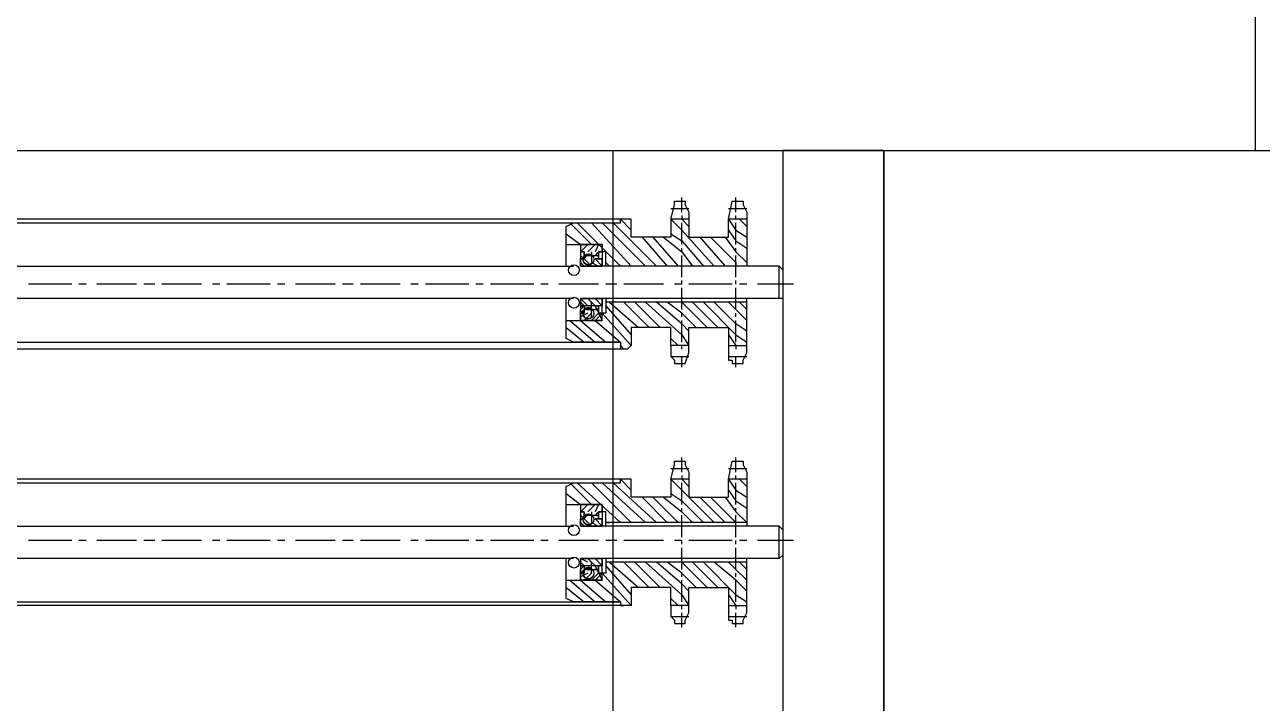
# Model space of a CAD drawing. Header units: millimetres. Extents: x -283029 to -254660, y -24907 to 10674.
# Drawn here: x -279301.25 to -279285.39, y -18396.73 to -18388.03 of the extents above; entities that cross this region are included whole.
import ezdxf

# ---------------------------------------------------------------- set-up
doc = ezdxf.new("R2010")
doc.units = ezdxf.units.MM
doc.header["$LTSCALE"] = 100
doc.layers.add('PDF2_0', color=2, linetype='Continuous')
doc.layers.add('PDF2_3中心线层', color=2, linetype='Continuous')

msp = doc.modelspace()

# ---------------------------------------------------------------- linework, layer by layer
at = {"layer": 'PDF2_0', "color": 7, "lineweight": 25}
for points in [[(-279325.082, -18379.142), (-279323.786, -18379.142), (-279323.786, -18389.646), (-279282.186, -18389.646), (-279282.186, -18368.684), (-279323.786, -18368.684), (-279323.786, -18379.142)], [(-279285.472, -18389.646), (-279285.472, -18380.16), (-279285.472, -18368.684)]]:
    msp.add_lwpolyline(points, dxfattribs=at)
for points in [[(-279290.238, -18389.646), (-279290.238, -18412.968), (-279293.708, -18412.968), (-279293.708, -18389.646)], [(-279291.534, -18389.646), (-279291.534, -18412.968), (-279290.238, -18412.968), (-279290.238, -18389.646)]]:
    msp.add_lwpolyline(points, close=True, dxfattribs=at)
at = {"layer": 'PDF2_0', "color": 3, "lineweight": 25}
msp.add_lwpolyline([(-279289.405, -18389.646), (-279282.279, -18389.646)], dxfattribs=at)
at = {"layer": 'PDF2_0', "lineweight": 25}
for points in [[(-279292.413, -18391.127), (-279292.829, -18390.664), (-279292.968, -18390.525), (-279292.922, -18390.34), (-279292.922, -18390.294), (-279292.783, -18390.294), (-279292.783, -18390.34), (-279292.737, -18390.433), (-279292.737, -18390.479), (-279292.737, -18390.525), (-279292.737, -18390.572), (-279292.737, -18390.711), (-279292.737, -18390.757), (-279292.552, -18390.757), (-279292.32, -18390.757), (-279292.228, -18390.757), (-279292.228, -18390.525), (-279292.181, -18390.294), (-279292.043, -18390.294), (-279292.043, -18390.34), (-279291.996, -18390.433), (-279291.996, -18390.479), (-279291.996, -18390.525), (-279292.228, -18390.525), (-279292.135, -18390.664), (-279291.996, -18390.757)], [(-279292.829, -18390.433), (-279292.829, -18390.248)], [(-279292.135, -18390.433), (-279292.135, -18390.248)], [(-279292.968, -18390.387), (-279292.875, -18390.387), (-279292.829, -18390.387), (-279292.737, -18390.387)], [(-279292.829, -18390.479), (-279292.829, -18390.525), (-279292.737, -18390.618)], [(-279292.228, -18390.387), (-279292.135, -18390.387), (-279292.089, -18390.387), (-279291.996, -18390.387)], [(-279292.135, -18390.525), (-279292.135, -18390.479)], [(-279294.31, -18391.127), (-279294.31, -18390.618), (-279294.217, -18390.572), (-279293.616, -18390.572)], [(-279294.264, -18390.572), (-279293.986, -18390.849)], [(-279294.171, -18390.572), (-279293.616, -18391.127)], [(-279293.986, -18390.572), (-279293.477, -18391.127)], [(-279291.996, -18390.525), (-279291.996, -18391.127), (-279293.801, -18391.127), (-279293.801, -18390.942), (-279293.847, -18390.942)], [(-279293.847, -18390.572), (-279293.292, -18391.127)], [(-279293.708, -18390.572), (-279293.153, -18391.127)], [(-279292.737, -18390.525), (-279292.968, -18390.525), (-279292.968, -18390.757), (-279293.477, -18390.757), (-279293.477, -18390.525), (-279293.523, -18390.525), (-279293.616, -18390.525), (-279293.477, -18390.664)], [(-279292.829, -18390.849), (-279292.829, -18390.572)], [(-279292.135, -18390.849), (-279292.135, -18390.572)], [(-279292.089, -18390.525), (-279291.996, -18390.618)], [(-279294.31, -18390.711), (-279294.125, -18390.849), (-279294.125, -18391.127)], [(-279293.338, -18390.757), (-279293.014, -18391.127)], [(-279293.199, -18390.757), (-279292.875, -18391.127)], [(-279293.061, -18390.757), (-279292.829, -18390.942), (-279292.69, -18391.127)], [(-279292.968, -18390.711), (-279292.829, -18390.803), (-279292.552, -18391.127)], [(-279292.598, -18390.757), (-279292.274, -18391.127)], [(-279292.459, -18390.757), (-279292.135, -18391.081), (-279292.135, -18391.127)], [(-279292.274, -18390.757), (-279292.135, -18390.942), (-279291.996, -18391.081)], [(-279292.228, -18390.664), (-279292.135, -18390.803), (-279291.996, -18390.896)], [(-279294.31, -18390.849), (-279294.31, -18390.849)], [(-279294.31, -18390.849), (-279294.125, -18390.849), (-279294.125, -18390.942)], [(-279293.894, -18390.988), (-279293.894, -18390.942), (-279293.847, -18390.942), (-279293.894, -18390.942), (-279293.847, -18390.942), (-279293.847, -18390.849), (-279294.125, -18390.849), (-279293.847, -18390.849), (-279293.847, -18391.127), (-279293.847, -18391.034)], [(-279294.032, -18390.849), (-279294.125, -18390.942), (-279294.079, -18390.942), (-279294.125, -18390.942), (-279294.125, -18390.988), (-279294.079, -18391.034), (-279294.079, -18390.988), (-279294.079, -18390.942), (-279294.079, -18390.988), (-279293.94, -18390.988)], [(-279294.125, -18390.849), (-279294.125, -18390.896)], [(-279293.94, -18390.849), (-279294.032, -18390.942)], [(-279293.986, -18390.942), (-279293.986, -18391.081), (-279293.894, -18391.127)], [(-279293.894, -18390.849), (-279293.94, -18390.942)], [(-279293.894, -18390.942), (-279293.894, -18390.942)], [(-279292.829, -18390.942), (-279292.829, -18390.896)], [(-279292.135, -18390.942), (-279292.135, -18390.896)], [(-279314.763, -18391.127), (-279294.217, -18391.127)], [(-279291.58, -18391.127), (-279294.125, -18391.127), (-279294.125, -18391.034), (-279294.079, -18391.034), (-279294.125, -18391.034)], [(-279294.125, -18391.081), (-279294.079, -18391.127)], [(-279294.125, -18391.127), (-279293.847, -18391.127), (-279294.125, -18391.127)], [(-279294.079, -18390.988), (-279294.079, -18390.988)], [(-279293.94, -18391.034), (-279293.847, -18391.034), (-279293.94, -18391.034)], [(-279293.94, -18391.034), (-279293.847, -18391.127)], [(-279293.801, -18391.081), (-279293.755, -18391.127)], [(-279292.829, -18391.266), (-279292.829, -18390.988)], [(-279292.135, -18391.266), (-279292.135, -18390.988)], [(-279294.217, -18391.543), (-279314.763, -18391.543), (-279314.856, -18391.451)], [(-279292.829, -18391.358), (-279292.829, -18391.312)], [(-279292.829, -18391.682), (-279292.829, -18391.405)], [(-279292.135, -18391.358), (-279292.135, -18391.312)], [(-279292.135, -18391.682), (-279292.135, -18391.405)], [(-279315.087, -18392.052), (-279314.763, -18392.099), (-279293.616, -18392.099), (-279294.217, -18392.099), (-279294.31, -18392.052), (-279294.31, -18391.543)], [(-279291.58, -18391.543), (-279294.125, -18391.543), (-279293.847, -18391.543), (-279294.125, -18391.543), (-279294.125, -18391.821), (-279293.801, -18392.099)], [(-279294.032, -18391.636), (-279294.125, -18391.543), (-279294.125, -18391.636)], [(-279294.032, -18391.543), (-279293.94, -18391.636), (-279294.125, -18391.636), (-279294.079, -18391.636), (-279294.125, -18391.59)], [(-279293.94, -18391.543), (-279293.847, -18391.636)], [(-279293.894, -18391.543), (-279293.847, -18391.543)], [(-279291.996, -18391.59), (-279293.801, -18391.59)], [(-279293.755, -18391.59), (-279293.384, -18391.914)], [(-279293.292, -18391.59), (-279292.829, -18392.006), (-279292.737, -18392.145), (-279292.968, -18392.145), (-279292.968, -18391.914), (-279293.477, -18391.914), (-279293.477, -18392.145), (-279293.523, -18392.191), (-279293.616, -18392.191)], [(-279293.57, -18391.59), (-279293.246, -18391.914)], [(-279293.431, -18391.59), (-279293.107, -18391.914)], [(-279292.737, -18391.96), (-279292.829, -18391.867), (-279293.153, -18391.59)], [(-279292.644, -18391.914), (-279292.829, -18391.729), (-279293.014, -18391.59)], [(-279292.968, -18392.145), (-279292.968, -18392.284), (-279292.922, -18392.33), (-279292.922, -18392.376), (-279292.875, -18392.376), (-279292.783, -18392.376), (-279292.737, -18392.238), (-279292.737, -18392.145), (-279292.737, -18391.96), (-279292.737, -18391.914), (-279292.228, -18391.914), (-279292.228, -18391.96), (-279292.228, -18392.006), (-279292.228, -18392.145), (-279292.228, -18392.191), (-279292.228, -18392.238), (-279292.228, -18392.33), (-279292.181, -18392.33), (-279292.181, -18392.376), (-279292.135, -18392.376), (-279292.043, -18392.376), (-279292.043, -18392.33), (-279291.996, -18392.238), (-279291.996, -18392.191), (-279291.996, -18392.145), (-279291.996, -18391.775), (-279291.996, -18391.543)], [(-279292.829, -18391.59), (-279292.505, -18391.914)], [(-279292.69, -18391.59), (-279292.366, -18391.914)], [(-279292.552, -18391.59), (-279292.135, -18392.006), (-279291.996, -18392.099)], [(-279291.996, -18391.96), (-279292.135, -18391.867), (-279292.413, -18391.59)], [(-279292.228, -18391.59), (-279292.135, -18391.682), (-279291.996, -18391.821)], [(-279292.089, -18391.59), (-279291.996, -18391.682)], [(-279294.31, -18391.821), (-279294.125, -18391.821), (-279294.125, -18391.729)], [(-279294.032, -18391.729), (-279294.125, -18391.775)], [(-279294.125, -18391.729), (-279294.125, -18391.729)], [(-279293.986, -18391.729), (-279294.079, -18391.821)], [(-279293.894, -18391.682), (-279293.894, -18391.729), (-279293.894, -18391.682), (-279293.94, -18391.682), (-279293.894, -18391.682), (-279293.894, -18391.729), (-279293.986, -18391.821)], [(-279293.894, -18391.636), (-279293.894, -18391.682), (-279293.894, -18391.636)], [(-279293.847, -18391.821), (-279293.847, -18391.729), (-279293.894, -18391.729), (-279293.847, -18391.729), (-279293.477, -18392.145)], [(-279293.801, -18391.636), (-279293.477, -18392.006)], [(-279292.829, -18391.775), (-279292.829, -18391.729)], [(-279292.135, -18391.775), (-279292.135, -18391.729)], [(-279294.31, -18391.914), (-279294.079, -18392.099)], [(-279294.264, -18391.821), (-279293.94, -18392.099)], [(-279294.125, -18391.821), (-279293.847, -18391.821), (-279294.125, -18391.821)], [(-279292.829, -18392.099), (-279292.829, -18391.821)], [(-279292.135, -18392.099), (-279292.135, -18391.821)], [(-279292.968, -18392.052), (-279292.875, -18392.145)], [(-279292.228, -18392.006), (-279292.135, -18392.145), (-279292.135, -18392.191)], [(-279293.616, -18392.145), (-279293.57, -18392.191)], [(-279292.829, -18392.191), (-279292.829, -18392.145)], [(-279292.228, -18392.145), (-279291.996, -18392.145)], [(-279292.135, -18392.145), (-279292.135, -18392.145)], [(-279292.968, -18392.284), (-279292.875, -18392.284), (-279292.829, -18392.284), (-279292.737, -18392.284)], [(-279292.829, -18392.423), (-279292.829, -18392.284)], [(-279292.228, -18392.284), (-279292.135, -18392.284), (-279292.089, -18392.284), (-279291.996, -18392.284)], [(-279292.135, -18392.423), (-279292.135, -18392.284)], [(-279292.413, -18394.412), (-279292.829, -18393.996), (-279292.968, -18393.857), (-279292.922, -18393.672), (-279292.922, -18393.626), (-279292.783, -18393.626), (-279292.783, -18393.672), (-279292.737, -18393.765), (-279292.737, -18393.811), (-279292.737, -18393.857), (-279292.737, -18393.903), (-279292.737, -18394.042), (-279292.737, -18394.088), (-279292.552, -18394.088), (-279292.32, -18394.088), (-279292.228, -18394.088), (-279292.228, -18393.857), (-279292.181, -18393.626), (-279292.043, -18393.626), (-279292.043, -18393.672), (-279291.996, -18393.765), (-279291.996, -18393.811), (-279291.996, -18393.857), (-279292.228, -18393.857), (-279292.135, -18393.996), (-279291.996, -18394.088)], [(-279292.829, -18393.765), (-279292.829, -18393.579)], [(-279292.135, -18393.765), (-279292.135, -18393.579)], [(-279292.968, -18393.718), (-279292.875, -18393.718), (-279292.829, -18393.718), (-279292.737, -18393.718)], [(-279292.829, -18393.811), (-279292.829, -18393.857), (-279292.737, -18393.95)], [(-279292.228, -18393.718), (-279292.135, -18393.718), (-279292.089, -18393.718), (-279291.996, -18393.718)], [(-279292.135, -18393.857), (-279292.135, -18393.811)], [(-279294.31, -18394.459), (-279294.31, -18393.95), (-279294.217, -18393.903), (-279293.616, -18393.903)], [(-279294.264, -18393.903), (-279293.986, -18394.181)], [(-279294.171, -18393.903), (-279293.616, -18394.412)], [(-279293.986, -18393.903), (-279293.477, -18394.412)], [(-279293.847, -18393.903), (-279293.292, -18394.412)], [(-279293.708, -18393.903), (-279293.153, -18394.412)], [(-279292.737, -18393.857), (-279292.968, -18393.857), (-279292.968, -18394.088), (-279293.477, -18394.088), (-279293.477, -18393.857), (-279293.523, -18393.857), (-279293.616, -18393.857), (-279293.477, -18393.996)], [(-279292.829, -18394.181), (-279292.829, -18393.903)], [(-279292.135, -18394.181), (-279292.135, -18393.903)], [(-279292.089, -18393.857), (-279291.996, -18393.95)], [(-279291.996, -18393.857), (-279291.996, -18394.459)], [(-279294.31, -18394.042), (-279294.125, -18394.181), (-279294.125, -18394.459)], [(-279292.274, -18394.088), (-279292.135, -18394.274), (-279291.996, -18394.412), (-279293.801, -18394.412), (-279293.755, -18394.412)], [(-279293.338, -18394.088), (-279293.014, -18394.412)], [(-279293.199, -18394.088), (-279292.875, -18394.412)], [(-279293.061, -18394.088), (-279292.829, -18394.274), (-279292.69, -18394.412)], [(-279292.968, -18394.042), (-279292.829, -18394.135), (-279292.552, -18394.412)], [(-279292.598, -18394.088), (-279292.274, -18394.412)], [(-279292.459, -18394.088), (-279292.135, -18394.412)], [(-279292.228, -18393.996), (-279292.135, -18394.135), (-279291.996, -18394.227)], [(-279294.31, -18394.181), (-279294.31, -18394.181)], [(-279294.31, -18394.181), (-279294.125, -18394.181), (-279294.125, -18394.274)], [(-279293.894, -18394.32), (-279293.894, -18394.274), (-279293.847, -18394.274), (-279293.894, -18394.274), (-279293.847, -18394.274), (-279293.847, -18394.181), (-279294.125, -18394.181), (-279293.847, -18394.181), (-279293.847, -18394.459), (-279293.847, -18394.366)], [(-279294.032, -18394.181), (-279294.125, -18394.274), (-279294.079, -18394.274), (-279294.125, -18394.274), (-279294.125, -18394.32), (-279294.079, -18394.366), (-279294.079, -18394.32), (-279294.079, -18394.274), (-279294.079, -18394.32), (-279293.94, -18394.32)], [(-279294.125, -18394.181), (-279294.125, -18394.227)], [(-279293.94, -18394.181), (-279294.032, -18394.274)], [(-279293.986, -18394.274), (-279293.986, -18394.412), (-279293.894, -18394.459)], [(-279293.894, -18394.181), (-279293.94, -18394.274)], [(-279293.894, -18394.274), (-279293.894, -18394.274)], [(-279293.801, -18394.459), (-279293.801, -18394.274), (-279293.847, -18394.274)], [(-279292.829, -18394.274), (-279292.829, -18394.227)], [(-279292.135, -18394.274), (-279292.135, -18394.227)], [(-279314.763, -18394.459), (-279294.217, -18394.459)], [(-279291.58, -18394.459), (-279294.125, -18394.459), (-279294.125, -18394.366), (-279294.079, -18394.366), (-279294.125, -18394.366)], [(-279294.125, -18394.412), (-279294.079, -18394.459)], [(-279294.125, -18394.459), (-279293.847, -18394.459), (-279294.125, -18394.459)], [(-279294.079, -18394.32), (-279294.079, -18394.32)], [(-279293.94, -18394.366), (-279293.847, -18394.366), (-279293.94, -18394.366)], [(-279293.94, -18394.366), (-279293.847, -18394.459)], [(-279292.829, -18394.598), (-279292.829, -18394.32)], [(-279292.135, -18394.598), (-279292.135, -18394.32)], [(-279294.217, -18394.875), (-279314.763, -18394.875), (-279314.856, -18394.783)], [(-279292.829, -18394.69), (-279292.829, -18394.644)], [(-279292.829, -18395.014), (-279292.829, -18394.736)], [(-279292.135, -18394.69), (-279292.135, -18394.644)], [(-279292.135, -18395.014), (-279292.135, -18394.736)], [(-279315.087, -18395.43), (-279314.763, -18395.43), (-279293.616, -18395.43), (-279294.217, -18395.43), (-279294.31, -18395.384), (-279294.31, -18394.875)], [(-279291.58, -18394.875), (-279294.125, -18394.875), (-279293.847, -18394.875), (-279294.125, -18394.875), (-279294.125, -18395.153), (-279293.801, -18395.43)], [(-279294.032, -18394.921), (-279294.125, -18394.875), (-279294.125, -18394.968)], [(-279294.032, -18394.875), (-279293.94, -18394.968), (-279294.125, -18394.968), (-279294.079, -18394.968), (-279294.125, -18394.921)], [(-279294.079, -18395.153), (-279293.986, -18395.06), (-279293.986, -18394.921)], [(-279293.94, -18394.875), (-279293.847, -18394.968)], [(-279293.894, -18394.875), (-279293.847, -18394.875)], [(-279291.996, -18394.921), (-279293.801, -18394.921)], [(-279293.755, -18394.921), (-279293.384, -18395.245)], [(-279293.292, -18394.921), (-279292.829, -18395.338), (-279292.737, -18395.477), (-279292.968, -18395.477), (-279292.968, -18395.245), (-279293.477, -18395.245), (-279293.477, -18395.477), (-279293.523, -18395.477), (-279293.616, -18395.477), (-279293.57, -18395.477)], [(-279293.57, -18394.921), (-279293.246, -18395.245)], [(-279293.431, -18394.921), (-279293.107, -18395.245)], [(-279292.737, -18395.292), (-279292.829, -18395.199), (-279293.153, -18394.921)], [(-279292.644, -18395.245), (-279292.829, -18395.06), (-279293.014, -18394.921)], [(-279292.968, -18395.477), (-279292.968, -18395.616), (-279292.922, -18395.662), (-279292.922, -18395.708), (-279292.875, -18395.708), (-279292.783, -18395.708), (-279292.783, -18395.662), (-279292.737, -18395.569), (-279292.737, -18395.477), (-279292.737, -18395.292), (-279292.737, -18395.245), (-279292.228, -18395.245), (-279292.228, -18395.292), (-279292.228, -18395.338), (-279292.228, -18395.477), (-279292.228, -18395.523), (-279292.228, -18395.569), (-279292.228, -18395.662), (-279292.181, -18395.662), (-279292.181, -18395.708), (-279292.135, -18395.708), (-279292.043, -18395.708), (-279292.043, -18395.662), (-279291.996, -18395.569), (-279291.996, -18395.523), (-279291.996, -18395.477), (-279291.996, -18395.107), (-279291.996, -18394.875)], [(-279292.829, -18394.921), (-279292.505, -18395.245)], [(-279292.69, -18394.921), (-279292.366, -18395.245)], [(-279292.552, -18394.921), (-279292.135, -18395.338), (-279291.996, -18395.43)], [(-279291.996, -18395.292), (-279292.135, -18395.153), (-279292.413, -18394.921)], [(-279292.228, -18394.921), (-279292.135, -18395.014), (-279291.996, -18395.153)], [(-279292.089, -18394.921), (-279291.996, -18395.014)], [(-279294.31, -18395.153), (-279294.125, -18395.153), (-279294.125, -18395.06)], [(-279294.032, -18395.06), (-279294.125, -18395.107)], [(-279294.125, -18395.06), (-279294.125, -18395.06)], [(-279293.894, -18395.014), (-279293.894, -18395.06), (-279293.894, -18395.014), (-279293.94, -18395.014), (-279293.894, -18395.014), (-279293.894, -18395.06), (-279293.986, -18395.153)], [(-279293.894, -18394.968), (-279293.894, -18395.014), (-279293.894, -18394.968)], [(-279293.847, -18395.153), (-279293.847, -18395.06), (-279293.894, -18395.06), (-279293.847, -18395.06), (-279293.477, -18395.477)], [(-279293.801, -18394.968), (-279293.477, -18395.338)], [(-279292.829, -18395.107), (-279292.829, -18395.06)], [(-279292.135, -18395.107), (-279292.135, -18395.06)], [(-279294.31, -18395.245), (-279294.079, -18395.43)], [(-279294.264, -18395.153), (-279293.94, -18395.43)], [(-279294.125, -18395.153), (-279293.847, -18395.153), (-279294.125, -18395.153)], [(-279292.829, -18395.43), (-279292.829, -18395.153)], [(-279292.135, -18395.43), (-279292.135, -18395.153)], [(-279292.968, -18395.384), (-279292.875, -18395.477)], [(-279292.228, -18395.338), (-279292.135, -18395.477), (-279292.135, -18395.523)], [(-279292.829, -18395.523), (-279292.829, -18395.477)], [(-279292.829, -18395.754), (-279292.829, -18395.569)], [(-279292.228, -18395.477), (-279291.996, -18395.477)], [(-279292.135, -18395.477), (-279292.135, -18395.477)], [(-279292.135, -18395.754), (-279292.135, -18395.569)], [(-279292.968, -18395.616), (-279292.875, -18395.616), (-279292.829, -18395.616), (-279292.737, -18395.616)], [(-279292.228, -18395.616), (-279292.135, -18395.616), (-279292.089, -18395.616), (-279291.996, -18395.616)]]:
    msp.add_lwpolyline(points, dxfattribs=at)
for points in [[(-279315.087, -18390.572), (-279314.763, -18390.572), (-279293.616, -18390.572), (-279293.616, -18390.525), (-279314.809, -18390.525), (-279315.133, -18390.525), (-279315.179, -18390.525), (-279315.179, -18390.988, -0.159525), (-279315.164, -18391.034, 0.152501), (-279315.226, -18391.081), (-279315.318, -18391.127), (-279315.226, -18391.22)], [(-279293.966, -18391.005, 0.577372), (-279294.079, -18391.034), (-279293.986, -18391.127)], [(-279293.801, -18391.543), (-279293.801, -18391.729), (-279293.847, -18391.729), (-279293.94, -18391.821), (-279293.616, -18392.099), (-279293.616, -18392.191), (-279314.809, -18392.191), (-279315.133, -18392.145), (-279315.179, -18392.145), (-279315.179, -18391.682, 0.197643), (-279315.177, -18391.736, -0.159525), (-279315.133, -18391.775), (-279315.133, -18391.729)], [(-279294.086, -18391.768, 0.577372), (-279293.986, -18391.775), (-279293.986, -18391.59)], [(-279293.966, -18391.699, 0.577372), (-279294.079, -18391.682), (-279293.94, -18391.682)], [(-279315.087, -18393.903), (-279314.763, -18393.903), (-279293.616, -18393.903), (-279293.616, -18393.857), (-279314.809, -18393.857), (-279315.133, -18393.857), (-279315.179, -18393.857), (-279315.179, -18394.32, -0.159525), (-279315.164, -18394.366, 0.152501), (-279315.197, -18394.416)], [(-279293.966, -18394.336, 0.577372), (-279294.079, -18394.366), (-279293.986, -18394.459)], [(-279293.801, -18394.875), (-279293.801, -18395.06), (-279293.847, -18395.06), (-279293.94, -18395.153), (-279293.616, -18395.43), (-279293.616, -18395.477), (-279314.809, -18395.477), (-279315.133, -18395.477), (-279315.179, -18395.477), (-279315.179, -18395.014, 0.197643), (-279315.177, -18395.068, -0.159525), (-279315.133, -18395.107), (-279315.133, -18395.06)], [(-279293.966, -18395.031, 0.577372), (-279294.079, -18395.014), (-279293.94, -18395.014)]]:
    msp.add_lwpolyline(points, format="xyb", dxfattribs=at)
for points in [[(-279293.94, -18390.988), (-279293.894, -18390.988), (-279293.894, -18390.942)], [(-279293.894, -18390.942), (-279293.894, -18390.988), (-279293.894, -18391.034), (-279293.894, -18390.988)], [(-279291.534, -18391.543), (-279291.58, -18391.543), (-279291.58, -18391.127), (-279291.534, -18391.173)], [(-279293.847, -18391.821), (-279293.847, -18391.543), (-279293.847, -18391.636), (-279293.94, -18391.636)], [(-279294.079, -18391.729), (-279294.125, -18391.729), (-279294.125, -18391.682), (-279294.079, -18391.636), (-279294.079, -18391.682)], [(-279294.079, -18391.682), (-279294.125, -18391.729), (-279294.079, -18391.729)], [(-279293.94, -18394.32), (-279293.894, -18394.32), (-279293.894, -18394.274)], [(-279293.894, -18394.274), (-279293.894, -18394.32), (-279293.894, -18394.366), (-279293.894, -18394.32)], [(-279291.534, -18394.829), (-279291.58, -18394.875), (-279291.58, -18394.459), (-279291.534, -18394.505)], [(-279293.847, -18395.153), (-279293.847, -18394.875), (-279293.847, -18394.968), (-279293.94, -18394.968)], [(-279294.079, -18395.06), (-279294.125, -18395.06), (-279294.125, -18395.014), (-279294.079, -18394.968), (-279294.079, -18395.014)], [(-279294.079, -18395.014), (-279294.125, -18395.06), (-279294.079, -18395.06)]]:
    msp.add_lwpolyline(points, close=True, dxfattribs=at)
for centre in [(-279294.026, -18391.039), (-279294.211, -18391.178), (-279294.211, -18391.595), (-279294.026, -18391.733), (-279294.026, -18394.371), (-279294.211, -18394.51), (-279294.211, -18394.926), (-279294.026, -18395.065)]:
    msp.add_circle(centre, 0.0694, dxfattribs=at)
for centre in [(-279294.026, -18391.039), (-279294.026, -18394.371), (-279294.026, -18395.065)]:
    msp.add_arc(centre, 0.0694, 209.9982, 330.0018, dxfattribs=at)
at = {"layer": 'PDF2_3中心线层', "lineweight": 25}
for points in [[(-279300.649, -18391.358), (-279301.205, -18391.358)], [(-279300.464, -18391.358), (-279300.557, -18391.358)], [(-279299.817, -18391.358), (-279300.326, -18391.358)], [(-279299.585, -18391.358), (-279299.724, -18391.358)], [(-279298.984, -18391.358), (-279299.493, -18391.358)], [(-279298.752, -18391.358), (-279298.845, -18391.358)], [(-279298.104, -18391.358), (-279298.66, -18391.358)], [(-279297.919, -18391.358), (-279298.012, -18391.358)], [(-279297.271, -18391.358), (-279297.781, -18391.358)], [(-279297.04, -18391.358), (-279297.179, -18391.358)], [(-279296.439, -18391.358), (-279296.948, -18391.358)], [(-279296.207, -18391.358), (-279296.3, -18391.358)], [(-279295.559, -18391.358), (-279296.115, -18391.358)], [(-279295.374, -18391.358), (-279295.467, -18391.358)], [(-279294.726, -18391.358), (-279295.282, -18391.358)], [(-279294.541, -18391.358), (-279294.634, -18391.358)], [(-279293.894, -18391.358), (-279294.403, -18391.358)], [(-279293.662, -18391.358), (-279293.801, -18391.358)], [(-279293.061, -18391.358), (-279293.57, -18391.358)], [(-279292.829, -18391.358), (-279292.922, -18391.358)], [(-279292.181, -18391.358), (-279292.737, -18391.358)], [(-279291.996, -18391.358), (-279292.089, -18391.358)], [(-279291.395, -18391.358), (-279291.857, -18391.358)], [(-279300.649, -18394.644), (-279301.205, -18394.644)], [(-279300.464, -18394.644), (-279300.557, -18394.644)], [(-279299.817, -18394.644), (-279300.326, -18394.644)], [(-279299.585, -18394.644), (-279299.724, -18394.644)], [(-279298.984, -18394.644), (-279299.493, -18394.644)], [(-279298.752, -18394.644), (-279298.845, -18394.644)], [(-279298.104, -18394.644), (-279298.66, -18394.644)], [(-279297.919, -18394.644), (-279298.012, -18394.644)], [(-279297.271, -18394.644), (-279297.781, -18394.644)], [(-279297.04, -18394.644), (-279297.179, -18394.644)], [(-279296.439, -18394.644), (-279296.948, -18394.644)], [(-279296.207, -18394.644), (-279296.3, -18394.644)], [(-279295.559, -18394.644), (-279296.115, -18394.644)], [(-279295.374, -18394.644), (-279295.467, -18394.644)], [(-279294.726, -18394.644), (-279295.282, -18394.644)], [(-279294.541, -18394.644), (-279294.634, -18394.644)], [(-279293.894, -18394.644), (-279294.403, -18394.644)], [(-279293.662, -18394.644), (-279293.801, -18394.644)], [(-279293.061, -18394.644), (-279293.57, -18394.644)], [(-279292.829, -18394.644), (-279292.922, -18394.644)], [(-279292.181, -18394.644), (-279292.737, -18394.644)], [(-279291.996, -18394.644), (-279292.089, -18394.644)], [(-279291.395, -18394.644), (-279291.857, -18394.644)]]:
    msp.add_lwpolyline(points, dxfattribs=at)

doc.saveas('drawing.dxf')
